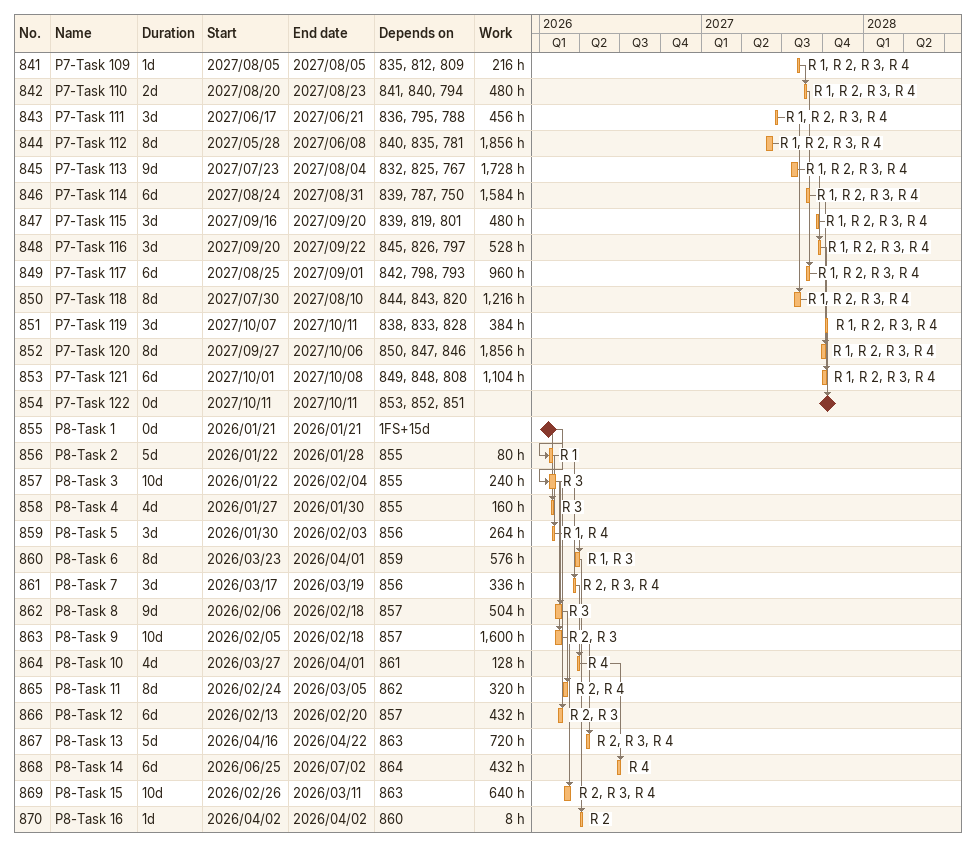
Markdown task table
| ID | Task | Duration | Start | Finish | Predecessors | Resources | Work (h) |
|---|---|---|---|---|---|---|---|
| 841 | P7-Task 109 | 1d | 2027-08-05 | 2027-08-05 | 835, 812, 809 | R 1, R 2, R 3, R 4 | 216 |
| 842 | P7-Task 110 | 2d | 2027-08-20 | 2027-08-23 | 841, 840, 794 | R 1, R 2, R 3, R 4 | 480 |
| 843 | P7-Task 111 | 3d | 2027-06-17 | 2027-06-21 | 836, 795, 788 | R 1, R 2, R 3, R 4 | 456 |
| 844 | P7-Task 112 | 8d | 2027-05-28 | 2027-06-08 | 840, 835, 781 | R 1, R 2, R 3, R 4 | 1856 |
| 845 | P7-Task 113 | 9d | 2027-07-23 | 2027-08-04 | 832, 825, 767 | R 1, R 2, R 3, R 4 | 1728 |
| 846 | P7-Task 114 | 6d | 2027-08-24 | 2027-08-31 | 839, 787, 750 | R 1, R 2, R 3, R 4 | 1584 |
| 847 | P7-Task 115 | 3d | 2027-09-16 | 2027-09-20 | 839, 819, 801 | R 1, R 2, R 3, R 4 | 480 |
| 848 | P7-Task 116 | 3d | 2027-09-20 | 2027-09-22 | 845, 826, 797 | R 1, R 2, R 3, R 4 | 528 |
| 849 | P7-Task 117 | 6d | 2027-08-25 | 2027-09-01 | 842, 798, 793 | R 1, R 2, R 3, R 4 | 960 |
| 850 | P7-Task 118 | 8d | 2027-07-30 | 2027-08-10 | 844, 843, 820 | R 1, R 2, R 3, R 4 | 1216 |
| 851 | P7-Task 119 | 3d | 2027-10-07 | 2027-10-11 | 838, 833, 828 | R 1, R 2, R 3, R 4 | 384 |
| 852 | P7-Task 120 | 8d | 2027-09-27 | 2027-10-06 | 850, 847, 846 | R 1, R 2, R 3, R 4 | 1856 |
| 853 | P7-Task 121 | 6d | 2027-10-01 | 2027-10-08 | 849, 848, 808 | R 1, R 2, R 3, R 4 | 1104 |
| 854 | P7-Task 122 | 0d | 2027-10-11 | 2027-10-11 | 853, 852, 851 |  |  |
| 855 | P8-Task 1 | 0d | 2026-01-21 | 2026-01-21 | 1FS+15d |  |  |
| 856 | P8-Task 2 | 5d | 2026-01-22 | 2026-01-28 | 855 | R 1 | 80 |
| 857 | P8-Task 3 | 10d | 2026-01-22 | 2026-02-04 | 855 | R 3 | 240 |
| 858 | P8-Task 4 | 4d | 2026-01-27 | 2026-01-30 | 855 | R 3 | 160 |
| 859 | P8-Task 5 | 3d | 2026-01-30 | 2026-02-03 | 856 | R 1, R 4 | 264 |
| 860 | P8-Task 6 | 8d | 2026-03-23 | 2026-04-01 | 859 | R 1, R 3 | 576 |
| 861 | P8-Task 7 | 3d | 2026-03-17 | 2026-03-19 | 856 | R 2, R 3, R 4 | 336 |
| 862 | P8-Task 8 | 9d | 2026-02-06 | 2026-02-18 | 857 | R 3 | 504 |
| 863 | P8-Task 9 | 10d | 2026-02-05 | 2026-02-18 | 857 | R 2, R 3 | 1600 |
| 864 | P8-Task 10 | 4d | 2026-03-27 | 2026-04-01 | 861 | R 4 | 128 |
| 865 | P8-Task 11 | 8d | 2026-02-24 | 2026-03-05 | 862 | R 2, R 4 | 320 |
| 866 | P8-Task 12 | 6d | 2026-02-13 | 2026-02-20 | 857 | R 2, R 3 | 432 |
| 867 | P8-Task 13 | 5d | 2026-04-16 | 2026-04-22 | 863 | R 2, R 3, R 4 | 720 |
| 868 | P8-Task 14 | 6d | 2026-06-25 | 2026-07-02 | 864 | R 4 | 432 |
| 869 | P8-Task 15 | 10d | 2026-02-26 | 2026-03-11 | 863 | R 2, R 3, R 4 | 640 |
| 870 | P8-Task 16 | 1d | 2026-04-02 | 2026-04-02 | 860 | R 2 | 8 |
